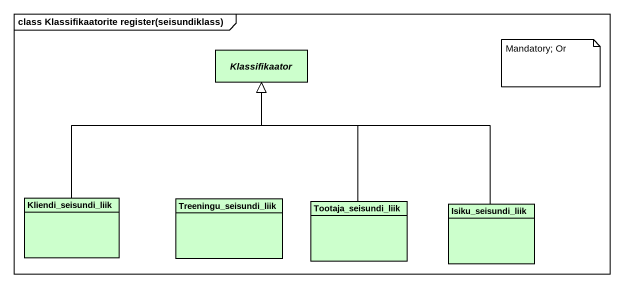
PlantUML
@startuml
mainframe class Klassifikaatorite register(seisundiklass)
hide circle
hide empty members
abstract class Klassifikaator #CCFFCC
class Kliendi_seisundi_liik #CCFFCC
class Treeningu_seisundi_liik #CCFFCC
class Tootaja_seisundi_liik #CCFFCC
class Isiku_seisundi_liik #CCFFCC
Kliendi_seisundi_liik -up-|> Klassifikaator
Tootaja_seisundi_liik -up-|> Klassifikaator
Isiku_seisundi_liik -up-|> Klassifikaator
note as N1
  Mandatory; Or
end note
@enduml
